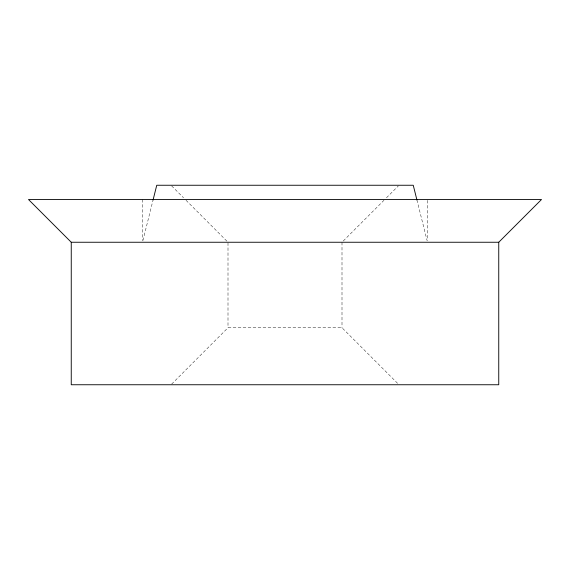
<?xml version="1.0" encoding="UTF-8"?>
<svg xmlns="http://www.w3.org/2000/svg" width="570" height="570" viewBox="0 0 570 570"><rect width="100%" height="100%" fill="white"/><g stroke="black" fill="none" stroke-linecap="round" stroke-linejoin="round"><path stroke-width="0.43" stroke-dasharray="2.85 2.14" d="M142.935 240.526L153.081 199.935M171.627 384.123L228 327.75L342 327.75L398.373 384.123M343.254 240.996L383.966 200.284M386.474 197.776L398.373 185.877M171.627 185.877L183.526 197.776M186.034 200.284L228 242.25L228 327.75M416.919 199.935L427.065 240.526M427.5 200.369L427.5 240.504M342 242.25L342 327.75M142.5 199.5L142.5 240.504"/><path stroke-width="0.85" d="M153.081 199.935L156.75 185.25L413.25 185.25L416.919 199.935M498.75 242.25L541.5 199.5L28.5 199.5L71.25 242.25L498.75 242.25L498.75 384.75L71.25 384.75L71.25 242.25"/></g></svg>
